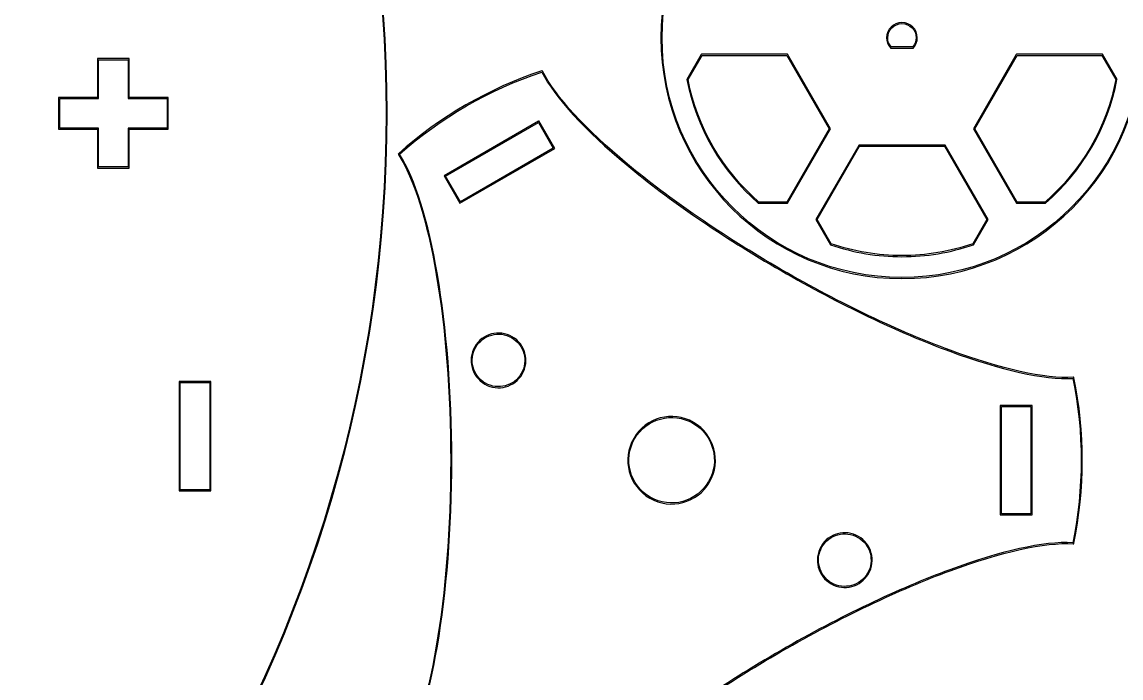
# Model space of a CAD drawing. Extents: x 10 to 440, y 10 to 290.
# Drawn here: x 226.7 to 327, y 124.5 to 184.5 of the extents above; entities that cross this region are included whole.
import ezdxf

# ---------------------------------------------------------------- set-up
doc = ezdxf.new("R2010")
doc.units = 0
doc.layers.add('Layer_1', color=7, linetype='CONTINUOUS')

msp = doc.modelspace()

# ---------------------------------------------------------------- linework, layer by layer
at = {"layer": 'Layer_1', "color": 7}
for p, q in [((307, 184.40039), (307, 184.40039)), ((307, 184.30078), (307, 184.30078)), ((305.94336, 182.08398), (305.95703, 182.06641)), ((305.95703, 182.06641), (308.04297, 182.06641)), ((307.98828, 182.16602), (306.01172, 182.16602)), ((308.04297, 182.06641), (308.05664, 182.08398)), ((233.55078, 181.09961), (233.55078, 177.55078)), ((236.45117, 181.09961), (233.55078, 181.09961)), ((233.55078, 181.09961), (233.55078, 181.09961)), ((233.65039, 181), (236.35156, 181)), ((233.65039, 177.44922), (233.65039, 181)), ((233.65039, 181), (233.65039, 181)), ((236.35156, 181), (236.35156, 177.44922)), ((236.45117, 177.55078), (236.45117, 181.09961)), ((288.67188, 181.47461), (287.36328, 179.20703)), ((287.46875, 179.19141), (288.74414, 181.40039)), ((288.68555, 181.5), (288.67188, 181.47461)), ((296.54492, 181.5), (288.68555, 181.5)), ((288.68555, 181.5), (288.68555, 181.5)), ((288.74414, 181.40039), (296.48633, 181.40039)), ((288.74414, 181.40039), (288.74414, 181.40039)), ((296.48633, 181.40039), (300.35742, 174.69531)), ((300.47266, 174.69531), (296.54492, 181.5)), ((317.44141, 181.47461), (313.52734, 174.69531)), ((313.64258, 174.69531), (317.51367, 181.40039)), ((317.45508, 181.5), (317.44141, 181.47461)), ((325.314453, 181.5), (317.45508, 181.5)), ((317.45508, 181.5), (317.45508, 181.5)), ((317.51367, 181.40039), (325.255859, 181.40039)), ((317.51367, 181.40039), (317.51367, 181.40039)), ((325.255859, 181.40039), (326.53125, 179.19141)), ((326.636719, 179.20703), (325.314453, 181.5)), ((274.165365, 180.000882), (274.125088, 179.9858)), ((274.125576, 179.877265), (274.125576, 179.877265)), ((274.184809, 179.960339), (274.165365, 180.000882)), ((274.165365, 180.000882), (274.165365, 180.000882)), ((287.36328, 179.20703), (287.36719, 179.18945)), ((326.632812, 179.18945), (326.636719, 179.20703)), ((233.55078, 177.55078), (230, 177.55078)), ((230, 177.55078), (230, 174.65039)), ((230.10156, 174.75), (230.10156, 177.44922)), ((230.10156, 177.44922), (233.65039, 177.44922)), ((236.35156, 177.44922), (239.90039, 177.44922)), ((239.95117, 177.55078), (236.45117, 177.55078)), ((239.90039, 177.44922), (239.90039, 174.75)), ((240, 177.55078), (239.95117, 177.55078)), ((240, 174.65039), (240, 177.55078)), ((230, 174.65039), (233.55078, 174.65039)), ((233.65039, 174.75), (230.10156, 174.75)), ((233.55078, 174.65039), (233.55078, 171.09961)), ((233.65039, 171.19922), (233.65039, 174.75)), ((239.90039, 174.75), (236.35156, 174.75)), ((236.35156, 174.75), (236.35156, 171.19922)), ((236.45117, 171.09961), (236.45117, 174.65039)), ((236.45117, 174.65039), (240, 174.65039)), ((273.812331, 175.376339), (265.194367, 170.400757)), ((265.330437, 170.364297), (273.81816, 175.264684)), ((273.854619, 175.400754), (273.812331, 175.376339)), ((273.81816, 175.264684), (275.168749, 172.925394)), ((273.81816, 175.264684), (273.81816, 175.264684)), ((275.304818, 172.888934), (273.854619, 175.400754)), ((273.854619, 175.400754), (273.854619, 175.400754)), ((300.35742, 174.69531), (296.48633, 167.99023)), ((296.54492, 167.89062), (300.47266, 174.69531)), ((313.52734, 174.69531), (317.45508, 167.89062)), ((317.51367, 167.99023), (313.64258, 174.69531)), ((266.644566, 167.888938), (275.304818, 172.888934)), ((275.168749, 172.925394), (266.681026, 168.025008)), ((303.05664, 173.16992), (299.14258, 166.39062)), ((299.25781, 166.39062), (303.12891, 173.0957)), ((303.07031, 173.19531), (303.05664, 173.16992)), ((310.92969, 173.19531), (303.07031, 173.19531)), ((303.07031, 173.19531), (303.07031, 173.19531)), ((303.12891, 173.0957), (310.87109, 173.0957)), ((303.12891, 173.0957), (303.12891, 173.0957)), ((310.87109, 173.0957), (314.74219, 166.39062)), ((314.85742, 166.39062), (310.92969, 173.19531)), ((261.101699, 172.401289), (261.018852, 172.347634)), ((261.018852, 172.347634), (261.020541, 172.346659)), ((261.027853, 172.410103), (261.101699, 172.401289)), ((233.55078, 171.09961), (236.45117, 171.09961)), ((236.35156, 171.19922), (233.65039, 171.19922)), ((265.194367, 170.400757), (266.644566, 167.888938)), ((266.681026, 168.025008), (265.330437, 170.364297)), ((293.88281, 167.90234), (293.89648, 167.89062)), ((293.89648, 167.89062), (296.54492, 167.89062)), ((296.48633, 167.99023), (293.9375, 167.99023)), ((317.45508, 167.89062), (320.10352, 167.89062)), ((320.0625, 167.99023), (317.51367, 167.99023)), ((320.10352, 167.89062), (320.11719, 167.90234)), ((299.14258, 166.39062), (300.4668, 164.09766)), ((300.5332, 164.18164), (299.25781, 166.39062)), ((314.74219, 166.39062), (313.4668, 164.18164)), ((313.5332, 164.09766), (314.85742, 166.39062)), ((300.4668, 164.09766), (300.48438, 164.0918)), ((313.51562, 164.0918), (313.5332, 164.09766)), ((271.365739, 155.604923), (271.365739, 155.604923)), ((271.415544, 155.691187), (271.415544, 155.691187)), ((241, 151.59961), (241, 141.59961)), ((243.84961, 151.59961), (241, 151.59961)), ((241, 151.59961), (241, 151.59961)), ((243.90039, 151.59961), (243.84961, 151.59961)), ((243.90039, 141.59961), (243.90039, 151.59961)), ((322.690551, 151.982589), (322.646693, 151.980844)), ((322.700292, 151.94088), (322.690551, 151.982589)), ((241.09961, 151.5), (243.80078, 151.5)), ((241.09961, 141.70117), (241.09961, 151.5)), ((241.09961, 151.5), (241.09961, 151.5)), ((243.80078, 151.5), (243.80078, 141.70117)), ((315.976072, 149.408266), (315.97607, 139.40827)), ((318.874511, 149.408266), (315.976072, 149.408266)), ((316.07568, 139.50788), (316.075682, 149.308656)), ((316.075682, 149.308656), (318.774901, 149.308656)), ((318.774901, 149.308656), (318.774899, 139.507879)), ((318.874509, 139.459049), (318.874511, 149.408266)), ((287.920695, 147.77896), (287.920695, 147.77896)), ((287.9705, 147.865225), (287.9705, 147.865225)), ((241, 141.59961), (243.90039, 141.59961)), ((243.80078, 141.70117), (241.09961, 141.70117)), ((318.774899, 139.507879), (316.07568, 139.50788)), ((318.774899, 139.507879), (318.774899, 139.507879)), ((315.97607, 139.40827), (318.874509, 139.408269)), ((318.874509, 139.408269), (318.874509, 139.459049)), ((318.874509, 139.408269), (318.874509, 139.408269)), ((302.975651, 137.354923), (302.975651, 137.354923)), ((303.025456, 137.441187), (303.025456, 137.441187)), ((322.636869, 136.772439), (322.678772, 136.770798)), ((322.678772, 136.770798), (322.687444, 136.813157))]:
    msp.add_line(p, q, dxfattribs=at)
for points in [[(188.41992, 289), (232.06652, 268.347879), (259.90038, 224.386373), (259.90039, 176.09961)], [(260, 176.09961), (259.99999, 224.429195), (232.13935, 268.42951), (188.45117, 289.095703)], [(307, 205), (294.85033, 205), (285, 195.14967), (285, 183)], [(285.09961, 183), (285.09961, 195.09563), (294.90437, 204.90039), (307, 204.90039)], [(329, 183), (328.999999, 195.14967), (319.14967, 205), (307, 205)], [(307, 204.90039), (319.09563, 204.90039), (328.90039, 195.09563), (328.900391, 183)], [(307, 184.40039), (306.2274, 184.40042), (305.59959, 183.77225), (305.59961, 183)], [(305.69922, 183), (305.6992, 183.71817), (306.28142, 184.3008), (307, 184.30078)], [(308.40039, 183), (308.40041, 183.77224), (307.77259, 184.4004), (307, 184.40039)], [(307, 184.30078), (307.71858, 184.30079), (308.3008, 183.71817), (308.30078, 183)], [(285, 183), (285, 170.85033), (294.85033, 161), (307, 161)], [(307, 161.09961), (294.90437, 161.09961), (285.09961, 170.90437), (285.09961, 183)], [(305.59961, 183), (305.59966, 182.66304), (305.72236, 182.33844), (305.94336, 182.08398)], [(306.01172, 182.16602), (305.81436, 182.40011), (305.69926, 182.69348), (305.69922, 183)], [(307, 161), (319.14967, 161), (328.999999, 170.85033), (329, 183)], [(328.900391, 183), (328.90039, 170.90437), (319.09563, 161.09961), (307, 161.09961)], [(308.30078, 183), (308.30073, 182.69348), (308.18565, 182.4001), (307.98828, 182.16602)], [(308.05664, 182.08398), (308.27765, 182.33844), (308.40033, 182.66303), (308.40039, 183)], [(274.125088, 179.9858), (269.290202, 178.376812), (264.833423, 175.798703), (261.027853, 172.410103)], [(261.121856, 172.358082), (264.902953, 175.718353), (269.327342, 178.27566), (274.125576, 179.877265)], [(274.125576, 179.877265), (275.327019, 177.514008), (278.077252, 174.543614), (281.879478, 171.381646)], [(281.944508, 171.459121), (278.128673, 174.632398), (275.363711, 177.616919), (274.184809, 179.960339)], [(287.36719, 179.18945), (288.21833, 174.80525), (290.51138, 170.83136), (293.88281, 167.90234)], [(293.9375, 167.99023), (290.59434, 170.8996), (288.31732, 174.8416), (287.46875, 179.19141)], [(326.53125, 179.19141), (325.682817, 174.84167), (323.40547, 170.89968), (320.0625, 167.99023)], [(320.11719, 167.90234), (323.48843, 170.83143), (325.781806, 174.80532), (326.632812, 179.18945)], [(259.90039, 176.09961), (259.90038, 127.81138), (232.06489, 83.85055), (188.41602, 63.19922)], [(188.45117, 63.10547), (232.13935, 83.77166), (259.99999, 127.77003), (260, 176.09961)], [(261.020541, 172.346659), (262.454582, 170.141273), (263.651597, 166.254566), (264.487561, 161.371243)], [(264.58744, 161.387998), (263.754081, 166.256134), (262.562399, 170.124197), (261.121856, 172.358082)], [(281.879478, 171.381646), (285.70074, 168.203851), (290.573014, 164.837901), (295.965425, 161.724555)], [(296.01523, 161.81082), (290.627262, 164.921601), (285.760334, 168.28585), (281.944508, 171.459121)], [(300.48438, 164.0918), (302.58089, 163.36922), (304.78245, 163.00008), (307, 163)], [(307, 163.09961), (304.79956, 163.09969), (302.61412, 163.46655), (300.5332, 164.18164)], [(313.4668, 164.18164), (311.38589, 163.46655), (309.20043, 163.09969), (307, 163.09961)], [(307, 163), (309.21754, 163.00009), (311.41911, 163.36922), (313.51562, 164.0918)], [(295.965425, 161.724555), (301.357522, 158.611425), (306.707449, 156.075755), (311.369993, 154.355281)], [(311.404574, 154.450336), (306.748661, 156.168355), (301.402884, 158.700255), (296.01523, 161.81082)], [(264.487561, 161.371243), (265.323649, 156.487133), (265.800854, 150.603921), (265.800845, 144.399849)], [(265.899686, 144.399167), (265.899693, 150.608355), (265.424729, 156.496948), (264.58744, 161.387998)], [(271.415544, 155.691187), (270.220325, 156.381247), (268.690541, 155.971343), (268.000481, 154.776125)], [(268.086746, 154.72632), (268.749786, 155.874738), (270.21732, 156.267963), (271.365739, 155.604923)], [(271.365739, 155.604923), (272.514157, 154.941883), (272.907381, 153.474348), (272.244341, 152.32593)], [(272.330606, 152.276125), (273.020666, 153.471343), (272.610762, 155.001127), (271.415544, 155.691187)], [(268.000481, 154.776125), (267.310421, 153.580907), (267.720325, 152.051122), (268.915544, 151.361062)], [(268.965349, 151.447327), (267.81693, 152.110367), (267.423706, 153.577902), (268.086746, 154.72632)], [(311.369993, 154.355281), (316.010154, 152.643078), (319.957459, 151.744093), (322.605088, 151.885342)], [(322.646693, 151.980844), (320.027508, 151.830402), (316.060496, 152.732312), (311.404574, 154.450336)], [(268.915544, 151.361062), (270.110762, 150.671002), (271.640546, 151.080907), (272.330606, 152.276125)], [(272.244341, 152.32593), (271.581301, 151.177512), (270.113767, 150.784287), (268.965349, 151.447327)], [(322.605088, 151.885342), (323.616695, 146.92986), (323.613791, 141.820775), (322.594415, 136.866867)], [(322.687444, 136.813157), (323.718941, 141.80278), (323.724264, 146.949716), (322.700292, 151.94088)], [(287.9705, 147.865225), (286.05784, 148.9695), (283.610675, 148.313785), (282.5064, 146.401125)], [(282.592665, 146.35132), (283.669915, 148.217171), (286.054844, 148.85621), (287.920695, 147.77896)], [(287.920695, 147.77896), (289.786546, 146.70171), (290.425585, 144.316781), (289.348335, 142.45093)], [(289.4346, 142.401125), (290.538875, 144.313785), (289.88316, 146.76095), (287.9705, 147.865225)], [(282.5064, 146.401125), (281.402125, 144.488465), (282.05784, 142.0413), (283.9705, 140.937025)], [(284.020305, 141.02329), (282.154454, 142.10054), (281.515415, 144.485469), (282.592665, 146.35132)], [(265.800845, 144.399849), (265.800837, 138.19902), (265.323933, 132.318342), (264.488588, 127.435545)], [(264.587353, 127.419111), (265.423885, 132.308844), (265.89968, 138.193222), (265.899686, 144.399167)], [(283.9705, 140.937025), (285.88316, 139.83275), (288.330325, 140.488465), (289.4346, 142.401125)], [(289.348335, 142.45093), (288.271085, 140.585079), (285.886156, 139.94604), (284.020305, 141.02329)], [(303.025456, 137.441187), (301.830238, 138.131247), (300.300454, 137.721343), (299.610394, 136.526125)], [(299.696659, 136.47632), (300.359699, 137.624738), (301.827233, 138.017963), (302.975651, 137.354923)], [(299.610394, 136.526125), (298.920334, 135.330907), (299.330238, 133.801122), (300.525456, 133.111062)], [(300.575261, 133.197327), (299.426843, 133.860367), (299.033619, 135.327902), (299.696659, 136.47632)], [(302.975651, 137.354923), (304.12407, 136.691883), (304.517294, 135.224348), (303.854254, 134.07593)], [(303.940519, 134.026125), (304.630579, 135.221343), (304.220675, 136.751127), (303.025456, 137.441187)], [(322.594415, 136.866867), (319.94539, 137.005539), (315.997006, 136.107336), (311.359364, 134.395485)], [(311.394796, 134.300596), (316.048942, 136.018553), (320.016181, 136.920674), (322.636869, 136.772439)], [(311.359364, 134.395485), (306.698589, 132.675084), (301.351825, 130.139978), (295.96282, 127.028667)], [(296.011856, 126.94172), (301.396425, 130.050467), (306.740656, 132.582646), (311.394796, 134.300596)], [(300.525456, 133.111062), (301.720675, 132.421002), (303.250459, 132.830907), (303.940519, 134.026125)], [(303.854254, 134.07593), (303.191214, 132.927512), (301.72368, 132.534287), (300.575261, 133.197327)], [(264.488588, 127.435545), (263.653229, 122.552745), (262.455965, 118.667285), (261.022658, 116.459745)], [(261.125333, 116.450083), (262.564184, 118.686546), (263.754989, 122.553818), (264.587353, 127.419111)], [(295.96282, 127.028667), (290.590898, 123.927145), (285.734046, 120.574332), (281.91845, 117.406226)], [(281.982065, 117.32891), (285.792248, 120.49252), (290.644353, 123.842751), (296.011856, 126.94172)]]:
    msp.add_open_spline(points, degree=3, dxfattribs=at)

doc.saveas('drawing.dxf')
